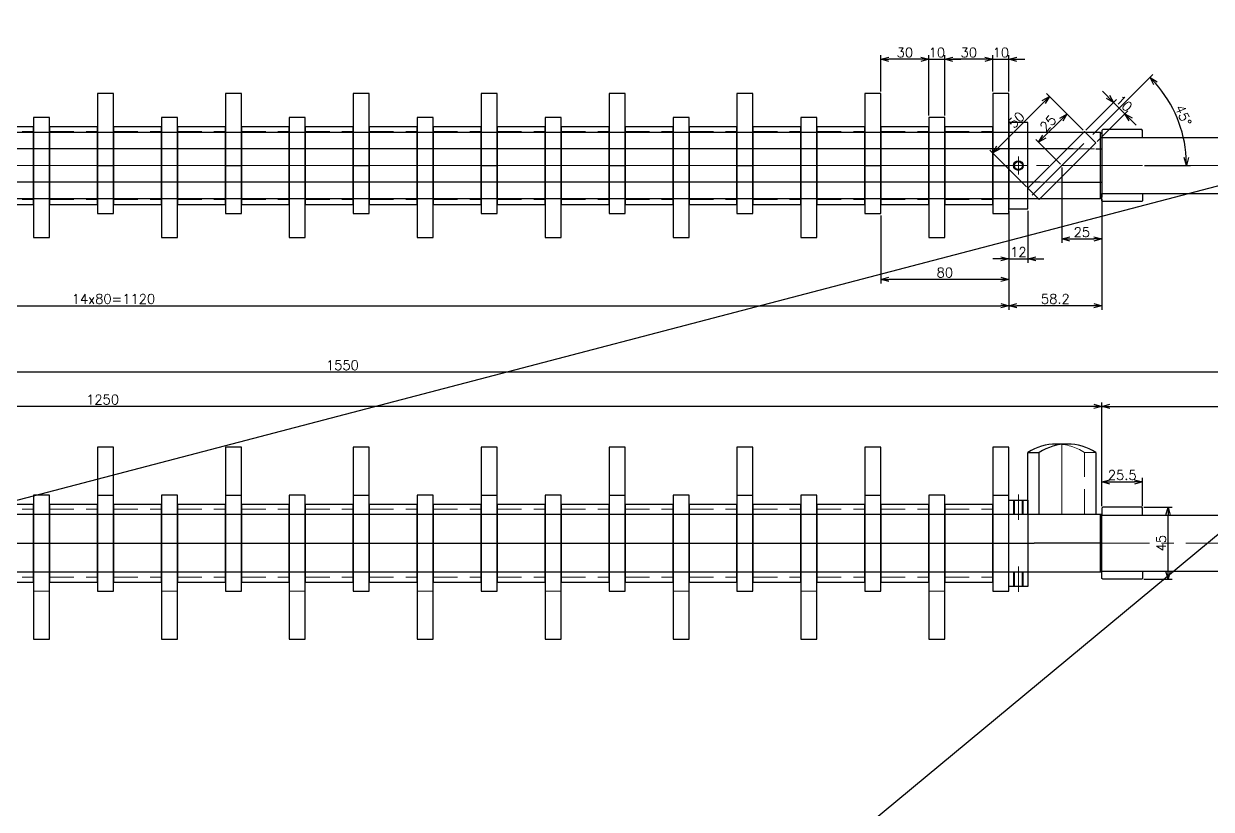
# Model space of a CAD drawing. Header units: millimetres. Extents: x 0 to 38884, y -3675 to 8056.
# Drawn here: x 12167 to 12910, y 4522 to 5014 of the extents above; entities that cross this region are included whole.
import ezdxf

# ---------------------------------------------------------------- set-up
doc = ezdxf.new("R2010")
doc.units = ezdxf.units.MM
doc.header["$LTSCALE"] = 2.4
doc.header["$PDMODE"] = 99
doc.header["$PDSIZE"] = 1
doc.linetypes.add('CENTER2', pattern=[28.575, 19.05, -3.175, 3.175, -3.175])
doc.linetypes.add('HIDDEN', pattern=[9.525, 6.35, -3.175])
for name, color, linetype, lineweight in [('04_HIDDEN', 2, 'HIDDEN', 13), ('05_CENTER', 4, 'CENTER2', 13), ('08_DIM', 3, 'Continuous', 13)]:
    doc.layers.add(name, color=color, linetype=linetype, lineweight=lineweight)
doc.layers.add('10_DRAFT', color=8, linetype='Continuous', lineweight=0, plot=False)
doc.styles.add('KSS_TXT', font='txt.shx', dxfattribs={"bigfont": 'extfont2.shx'})
doc.dimstyles.new('KSS_DIM', dxfattribs={"dimscale": 2, "dimtxt": 3, "dimasz": 2.5, "dimexe": 1.25, "dimexo": 0.625, "dimtad": 1, "dimdsep": 46, "dimtxsty": 'KSS_TXT', "dimblk": 'OPEN30', "dimcen": 0, "dimazin": 2, "dimtfac": 0.75, "dimtmove": 0, "dimatfit": 3, "dimldrblk": 'OPEN30', "dimfxl": 1.25, "dimtolj": 1, "dimarcsym": 0})

# ---------------------------------------------------------------- blocks, each defined once
blk = doc.blocks.new('A$C00420161_1')
at = {"color": 0}
blk.add_lwpolyline([(-45, 10), (-45, 0), (30, 0), (30, 10)], close=True, dxfattribs=at)
at = {"layer": '04_HIDDEN'}
for p, q in [((-20.78, 0), (-20.78, 10)), ((20.78, 0), (20.78, 10))]:
    blk.add_line(p, q, dxfattribs=at)
at = {"layer": '04_HIDDEN', "color": 3}
for p, q in [((-10.39, 0), (-10.39, 10)), ((10.39, 0), (10.39, 10))]:
    blk.add_line(p, q, dxfattribs=at)
at = {"layer": '10_DRAFT'}
blk.add_line((0, 0), (0, 10), dxfattribs=at)
blk = doc.blocks.new('A$C5507311E_1')
at = {"color": 0}
blk.add_line((0, -10), (0, 0), dxfattribs=at)
blk.add_lwpolyline([(-45, 0), (-45, -10), (30, -10), (30, 0)], close=True, dxfattribs=at)
at = {"layer": '04_HIDDEN'}
for p, q in [((-20.78, -10), (-20.78, 0)), ((20.78, -10), (20.78, 0))]:
    blk.add_line(p, q, dxfattribs=at)
at = {"layer": '04_HIDDEN', "color": 3}
for p, q in [((-10.39, -10), (-10.39, 0)), ((10.39, -10), (10.39, 0))]:
    blk.add_line(p, q, dxfattribs=at)
blk = doc.blocks.new('_Open30')
at = {"color": 0, "linetype": 'ByBlock', "lineweight": -2}
for p, q in [((-1, 0.27), (0, 0)), ((0, 0), (-1, -0.27)), ((0, 0), (-1, 0))]:
    blk.add_line(p, q, dxfattribs=at)
blk = doc.blocks.new('*D312')
at = {"layer": '08_DIM', "color": 0, "lineweight": -2, "transparency": 16777216}
for p, q in [((12841.28, 4712.07), (12841.28, 4729.68)), ((12846.28, 4727.18), (12861.78, 4727.18)), ((12866.78, 4712.07), (12866.78, 4729.68))]:
    blk.add_line(p, q, dxfattribs=at)
at = {"layer": 'Defpoints', "color": 0, "transparency": 16777216}
for p in [(12866.78, 4727.18), (12841.28, 4710.82), (12866.78, 4710.82)]:
    blk.add_point(p, dxfattribs=at)
at = {"layer": '08_DIM', "color": 0, "lineweight": -2, "transparency": 16777216, "xscale": 5, "yscale": 5, "zscale": 5, "rotation": 180}
blk.add_blockref('_Open30', (12841.28, 4727.18), dxfattribs=at)
at = {"layer": '08_DIM', "color": 0, "lineweight": -2, "transparency": 16777216, "xscale": 5, "yscale": 5, "zscale": 5}
blk.add_blockref('_Open30', (12866.78, 4727.18), dxfattribs=at)
at = {"layer": '08_DIM', "color": 0, "transparency": 16777216, "insert": (12854.03, 4731.44), "char_height": 6, "attachment_point": 5, "style": 'KSS_TXT'}
blk.add_mtext('\\A1;25.5', dxfattribs=at)
blk = doc.blocks.new('*D313')
at = {"layer": '08_DIM', "color": 0, "lineweight": -2, "transparency": 16777216}
for p, q in [((12867.53, 4711.32), (12885.15, 4711.32)), ((12882.65, 4671.32), (12882.65, 4706.32)), ((12867.53, 4666.32), (12885.15, 4666.32))]:
    blk.add_line(p, q, dxfattribs=at)
at = {"layer": 'Defpoints', "color": 0, "transparency": 16777216}
for p in [(12866.28, 4711.32), (12882.65, 4711.32), (12866.28, 4666.32)]:
    blk.add_point(p, dxfattribs=at)
at = {"layer": '08_DIM', "color": 0, "lineweight": -2, "transparency": 16777216, "xscale": 5, "yscale": 5, "zscale": 5}
for p, rotation in [((12882.65, 4711.32), 90), ((12882.65, 4666.32), 270)]:
    blk.add_blockref('_Open30', p, dxfattribs=dict(at, rotation=rotation))
at = {"layer": '08_DIM', "color": 0, "transparency": 16777216, "insert": (12878.39, 4688.82), "char_height": 6, "attachment_point": 5, "rotation": 90, "style": 'KSS_TXT'}
blk.add_mtext('\\A1;45', dxfattribs=at)
blk = doc.blocks.new('*D480')
at = {"layer": '08_DIM', "color": 0, "lineweight": -2, "transparency": 16777216}
for p, q in [((12835.73, 4944.44), (12873.18, 4981.9)), ((12868.03, 4925), (12896.75, 4925))]:
    blk.add_line(p, q, dxfattribs=at)
blk.add_arc((12816.28, 4925), 77.97, 3.67487, 41.32513, dxfattribs=at)
at = {"layer": 'Defpoints', "color": 0, "transparency": 16777216}
for p in [(12834.84, 4943.56), (12891.59, 4945.18), (12841.28, 4925), (12866.78, 4925), (12797.72, 4906.43)]:
    blk.add_point(p, dxfattribs=at)
at = {"layer": '08_DIM', "color": 0, "lineweight": -2, "transparency": 16777216, "xscale": 5, "yscale": 5, "zscale": 5}
for p, rotation in [((12871.41, 4980.13), 133.162566870788), ((12894.25, 4925), 271.8374331292008)]:
    blk.add_blockref('_Open30', p, dxfattribs=dict(at, rotation=rotation))
at = {"layer": '08_DIM', "color": 0, "transparency": 16777216, "insert": (12892.25, 4956.46), "char_height": 6, "attachment_point": 5, "rotation": 292.5, "style": 'KSS_TXT'}
blk.add_mtext('\\A1;45%%d', dxfattribs=at)
blk = doc.blocks.new('SNCS-HN-V35.0-D45-L25.5a_1')
at = {"color": 0}
for points in [[(-25.5, 17.5), (0, 17.5), (0, 22), (-0.5, 22.5), (-25, 22.5), (-25.5, 22)], [(-25.5, -17.5), (0, -17.5), (0, -22), (-0.5, -22.5), (-25, -22.5), (-25.5, -22)]]:
    blk.add_lwpolyline(points, close=True, dxfattribs=at)
at = {"layer": '10_DRAFT'}
blk.add_line((-25.5, 0), (0, 0), dxfattribs=at)
blk = doc.blocks.new('*D489')
at = {"layer": '08_DIM', "color": 0, "lineweight": -2, "transparency": 16777216}
for p, q in [((12703.07, 4971.25), (12703.07, 4993.92)), ((12728.07, 4991.42), (12708.07, 4991.42)), ((12733.07, 4956.25), (12733.07, 4993.92))]:
    blk.add_line(p, q, dxfattribs=at)
at = {"layer": 'Defpoints', "color": 0, "transparency": 16777216}
for p in [(12703.07, 4991.42), (12703.07, 4970), (12733.07, 4955)]:
    blk.add_point(p, dxfattribs=at)
at = {"layer": '08_DIM', "color": 0, "lineweight": -2, "transparency": 16777216, "xscale": 5, "yscale": 5, "zscale": 5, "rotation": 180}
blk.add_blockref('_Open30', (12703.07, 4991.42), dxfattribs=at)
at = {"layer": '08_DIM', "color": 0, "lineweight": -2, "transparency": 16777216, "xscale": 5, "yscale": 5, "zscale": 5}
blk.add_blockref('_Open30', (12733.07, 4991.42), dxfattribs=at)
at = {"layer": '08_DIM', "color": 0, "transparency": 16777216, "insert": (12718.07, 4995.67), "char_height": 6, "attachment_point": 5, "style": 'KSS_TXT'}
blk.add_mtext('\\A1;30', dxfattribs=at)
blk = doc.blocks.new('*D490')
at = {"layer": '08_DIM', "color": 0, "lineweight": -2, "transparency": 16777216}
for p, q in [((12728.07, 4991.42), (12723.07, 4991.42)), ((12733.07, 4956.25), (12733.07, 4993.92)), ((12733.07, 4991.42), (12743.07, 4991.42)), ((12743.07, 4956.25), (12743.07, 4993.92)), ((12748.07, 4991.42), (12753.07, 4991.42))]:
    blk.add_line(p, q, dxfattribs=at)
at = {"layer": 'Defpoints', "color": 0, "transparency": 16777216}
for p in [(12743.07, 4991.42), (12733.07, 4955), (12743.07, 4955)]:
    blk.add_point(p, dxfattribs=at)
at = {"layer": '08_DIM', "color": 0, "lineweight": -2, "transparency": 16777216, "xscale": 5, "yscale": 5, "zscale": 5}
blk.add_blockref('_Open30', (12733.07, 4991.42), dxfattribs=at)
at = {"layer": '08_DIM', "color": 0, "lineweight": -2, "transparency": 16777216, "xscale": 5, "yscale": 5, "zscale": 5, "rotation": 180}
blk.add_blockref('_Open30', (12743.07, 4991.42), dxfattribs=at)
at = {"layer": '08_DIM', "color": 0, "transparency": 16777216, "insert": (12738.07, 4995.67), "char_height": 6, "attachment_point": 5, "style": 'KSS_TXT'}
blk.add_mtext('\\A1;10', dxfattribs=at)
blk = doc.blocks.new('*D491')
at = {"layer": '08_DIM', "color": 0, "lineweight": -2, "transparency": 16777216}
for p, q in [((12841.28, 4903.96), (12841.28, 4834.81)), ((12783.07, 4893.75), (12783.07, 4834.81)), ((12836.28, 4837.31), (12788.07, 4837.31))]:
    blk.add_line(p, q, dxfattribs=at)
at = {"layer": 'Defpoints', "color": 0, "transparency": 16777216}
for p in [(12841.28, 4905.21), (12783.07, 4895), (12783.07, 4837.31)]:
    blk.add_point(p, dxfattribs=at)
at = {"layer": '08_DIM', "color": 0, "lineweight": -2, "transparency": 16777216, "xscale": 5, "yscale": 5, "zscale": 5, "rotation": 180}
blk.add_blockref('_Open30', (12783.07, 4837.31), dxfattribs=at)
at = {"layer": '08_DIM', "color": 0, "lineweight": -2, "transparency": 16777216, "xscale": 5, "yscale": 5, "zscale": 5}
blk.add_blockref('_Open30', (12841.28, 4837.31), dxfattribs=at)
at = {"layer": '08_DIM', "color": 0, "transparency": 16777216, "insert": (12812.17, 4841.57), "char_height": 6, "attachment_point": 5, "style": 'KSS_TXT'}
blk.add_mtext('\\A1;58.2', dxfattribs=at)
blk = doc.blocks.new('*D492')
at = {"layer": '08_DIM', "color": 0, "lineweight": -2, "transparency": 16777216}
for p, q in [((12783.07, 4896.75), (12783.07, 4864.16)), ((12795.07, 4896.75), (12795.07, 4864.16)), ((12778.07, 4866.66), (12773.07, 4866.66)), ((12783.07, 4866.66), (12795.07, 4866.66)), ((12800.07, 4866.66), (12805.07, 4866.66))]:
    blk.add_line(p, q, dxfattribs=at)
at = {"layer": 'Defpoints', "color": 0, "transparency": 16777216}
for p in [(12783.07, 4898), (12795.07, 4898), (12795.07, 4866.66)]:
    blk.add_point(p, dxfattribs=at)
at = {"layer": '08_DIM', "color": 0, "lineweight": -2, "transparency": 16777216, "xscale": 5, "yscale": 5, "zscale": 5}
blk.add_blockref('_Open30', (12783.07, 4866.66), dxfattribs=at)
at = {"layer": '08_DIM', "color": 0, "lineweight": -2, "transparency": 16777216, "xscale": 5, "yscale": 5, "zscale": 5, "rotation": 180}
blk.add_blockref('_Open30', (12795.07, 4866.66), dxfattribs=at)
at = {"layer": '08_DIM', "color": 0, "transparency": 16777216, "insert": (12789.07, 4870.91), "char_height": 6, "attachment_point": 5, "style": 'KSS_TXT'}
blk.add_mtext('\\A1;12', dxfattribs=at)
blk = doc.blocks.new('*D493')
at = {"layer": '08_DIM', "color": 0, "lineweight": -2, "transparency": 16777216}
for p, q in [((12768.07, 4991.42), (12763.07, 4991.42)), ((12773.07, 4971.25), (12773.07, 4993.92)), ((12773.07, 4991.42), (12783.07, 4991.42)), ((12783.07, 4971.25), (12783.07, 4993.92)), ((12788.07, 4991.42), (12793.07, 4991.42))]:
    blk.add_line(p, q, dxfattribs=at)
at = {"layer": 'Defpoints', "color": 0, "transparency": 16777216}
for p in [(12783.07, 4991.42), (12773.07, 4970), (12783.07, 4970)]:
    blk.add_point(p, dxfattribs=at)
at = {"layer": '08_DIM', "color": 0, "lineweight": -2, "transparency": 16777216, "xscale": 5, "yscale": 5, "zscale": 5}
blk.add_blockref('_Open30', (12773.07, 4991.42), dxfattribs=at)
at = {"layer": '08_DIM', "color": 0, "lineweight": -2, "transparency": 16777216, "xscale": 5, "yscale": 5, "zscale": 5, "rotation": 180}
blk.add_blockref('_Open30', (12783.07, 4991.42), dxfattribs=at)
at = {"layer": '08_DIM', "color": 0, "transparency": 16777216, "insert": (12778.07, 4995.67), "char_height": 6, "attachment_point": 5, "style": 'KSS_TXT'}
blk.add_mtext('\\A1;10', dxfattribs=at)
blk = doc.blocks.new('*D494')
at = {"layer": '08_DIM', "color": 0, "lineweight": -2, "transparency": 16777216}
for p, q in [((12743.07, 4956.25), (12743.07, 4993.92)), ((12768.07, 4991.42), (12748.07, 4991.42)), ((12773.07, 4971.25), (12773.07, 4993.92))]:
    blk.add_line(p, q, dxfattribs=at)
at = {"layer": 'Defpoints', "color": 0, "transparency": 16777216}
for p in [(12743.07, 4991.42), (12773.07, 4970), (12743.07, 4955)]:
    blk.add_point(p, dxfattribs=at)
at = {"layer": '08_DIM', "color": 0, "lineweight": -2, "transparency": 16777216, "xscale": 5, "yscale": 5, "zscale": 5, "rotation": 180}
blk.add_blockref('_Open30', (12743.07, 4991.42), dxfattribs=at)
at = {"layer": '08_DIM', "color": 0, "lineweight": -2, "transparency": 16777216, "xscale": 5, "yscale": 5, "zscale": 5}
blk.add_blockref('_Open30', (12773.07, 4991.42), dxfattribs=at)
at = {"layer": '08_DIM', "color": 0, "transparency": 16777216, "insert": (12758.07, 4995.67), "char_height": 6, "attachment_point": 5, "style": 'KSS_TXT'}
blk.add_mtext('\\A1;30', dxfattribs=at)
blk = doc.blocks.new('*D495')
at = {"layer": '08_DIM', "color": 0, "lineweight": -2, "transparency": 16777216}
for p, q in [((12703.07, 4893.75), (12703.07, 4851.27)), ((12783.07, 4893.75), (12783.07, 4851.27)), ((12778.07, 4853.77), (12708.07, 4853.77))]:
    blk.add_line(p, q, dxfattribs=at)
at = {"layer": 'Defpoints', "color": 0, "transparency": 16777216}
for p in [(12703.07, 4895), (12783.07, 4895), (12703.07, 4853.77)]:
    blk.add_point(p, dxfattribs=at)
at = {"layer": '08_DIM', "color": 0, "lineweight": -2, "transparency": 16777216, "xscale": 5, "yscale": 5, "zscale": 5, "rotation": 180}
blk.add_blockref('_Open30', (12703.07, 4853.77), dxfattribs=at)
at = {"layer": '08_DIM', "color": 0, "lineweight": -2, "transparency": 16777216, "xscale": 5, "yscale": 5, "zscale": 5}
blk.add_blockref('_Open30', (12783.07, 4853.77), dxfattribs=at)
at = {"layer": '08_DIM', "color": 0, "transparency": 16777216, "insert": (12743.07, 4858.02), "char_height": 6, "attachment_point": 5, "style": 'KSS_TXT'}
blk.add_mtext('\\A1;80', dxfattribs=at)
blk = doc.blocks.new('*D496')
at = {"layer": '08_DIM', "color": 0, "lineweight": -2, "transparency": 16777216}
for p, q in [((11663.07, 4893.75), (11663.07, 4834.81)), ((12783.07, 4893.75), (12783.07, 4834.81)), ((11668.07, 4837.31), (12778.07, 4837.31))]:
    blk.add_line(p, q, dxfattribs=at)
at = {"layer": 'Defpoints', "color": 0, "transparency": 16777216}
for p in [(11663.07, 4895), (12783.07, 4895), (12783.07, 4837.31)]:
    blk.add_point(p, dxfattribs=at)
at = {"layer": '08_DIM', "color": 0, "lineweight": -2, "transparency": 16777216, "xscale": 5, "yscale": 5, "zscale": 5, "rotation": 180}
blk.add_blockref('_Open30', (11663.07, 4837.31), dxfattribs=at)
at = {"layer": '08_DIM', "color": 0, "lineweight": -2, "transparency": 16777216, "xscale": 5, "yscale": 5, "zscale": 5}
blk.add_blockref('_Open30', (12783.07, 4837.31), dxfattribs=at)
at = {"layer": '08_DIM', "color": 0, "transparency": 16777216, "insert": (12223.07, 4841.56), "char_height": 6, "attachment_point": 5, "style": 'KSS_TXT'}
blk.add_mtext('\\A1;14x80=1120', dxfattribs=at)
blk = doc.blocks.new('A$C34C55DE4_1')
at = {"color": 0}
blk.add_lwpolyline([(-30, -24.3), (0, -24.3), (0, 24.3), (-30, 24.3)], close=True, dxfattribs=at)
at = {"layer": '04_HIDDEN'}
for p, q in [((-30, 21.3), (0, 21.3)), ((-30, -21.3), (0, -21.3))]:
    blk.add_line(p, q, dxfattribs=at)
at = {"layer": '10_DRAFT'}
blk.add_line((-30, 0), (0, 0), dxfattribs=at)
blk = doc.blocks.new('A$C17EB19F8_1')
at = {"color": 0}
blk.add_lwpolyline([(-10, -60), (0, -60), (0, 30), (-10, 30)], close=True, dxfattribs=at)
at = {"layer": '04_HIDDEN'}
for p, q in [((0, 18), (-10, 18)), ((0, -18), (-10, -18)), ((0, -30), (-10, -30))]:
    blk.add_line(p, q, dxfattribs=at)
at = {"layer": '10_DRAFT'}
blk.add_line((0, 0), (-10, 0), dxfattribs=at)
blk = doc.blocks.new('A$C787D12C3_1')
at = {"color": 0}
blk.add_line((10, -30), (0, -30), dxfattribs=at)
blk.add_lwpolyline([(0, -60), (10, -60), (10, 30), (0, 30)], close=True, dxfattribs=at)
at = {"layer": '04_HIDDEN'}
for p, q in [((10, 18), (0, 18)), ((10, -18), (0, -18))]:
    blk.add_line(p, q, dxfattribs=at)
at = {"layer": '10_DRAFT'}
blk.add_line((10, 0), (0, 0), dxfattribs=at)
blk = doc.blocks.new('M6tz_1')
at = {"color": 0}
for radius in [3, 2.5]:
    blk.add_circle((0, 0), radius, dxfattribs=at)
at = {"layer": '05_CENTER'}
for p, q in [((5.68, 0), (-5.68, 0)), ((0, -5.68), (0, 5.68))]:
    blk.add_line(p, q, dxfattribs=at)
blk = doc.blocks.new('A$C1E3E77FD_1')
at = {"color": 0}
blk.add_lwpolyline([(-27, 0), (-27, -12), (27, -12), (27, 0)], close=True, dxfattribs=at)
at = {"layer": '04_HIDDEN'}
for p, q in [((-20.9, 0), (-20.9, -12)), ((-10.45, 0), (-10.45, -12)), ((10.45, 0), (10.45, -12)), ((20.9, 0), (20.9, -12))]:
    blk.add_line(p, q, dxfattribs=at)
at = {"layer": '10_DRAFT'}
blk.add_line((0, 0), (0, -12), dxfattribs=at)
blk.add_blockref('M6tz_1', (0, -6))
blk = doc.blocks.new('A$C24EB69A1_1')
at = {"color": 0}
blk.add_lwpolyline([(0, -27), (12, -27), (12, 27), (0, 27)], close=True, dxfattribs=at)
at = {"layer": '04_HIDDEN'}
for p, q in [((3, 27), (3, 18.1)), ((3.6, 27), (3.6, 18.1)), ((8.4, 27), (8.4, 18.1)), ((9, 27), (9, 18.1)), ((0, 18.1), (12, 18.1)), ((0, -18.1), (12, -18.1)), ((3, -27), (3, -18.1)), ((3.6, -27), (3.6, -18.1)), ((8.4, -27), (8.4, -18.1)), ((9, -27), (9, -18.1))]:
    blk.add_line(p, q, dxfattribs=at)
at = {"layer": '05_CENTER'}
for p, q in [((6, 30.5), (6, 14.6)), ((6, -30.5), (6, -14.6))]:
    blk.add_line(p, q, dxfattribs=at)
at = {"layer": '10_DRAFT'}
blk.add_line((0, 0), (12, 0), dxfattribs=at)
blk = doc.blocks.new('*D506')
at = {"layer": '08_DIM', "color": 0, "lineweight": -2, "transparency": 16777216}
for p, q in [((12816.28, 4923.75), (12816.28, 4876.57)), ((12841.28, 4903.96), (12841.28, 4876.57)), ((12821.28, 4879.07), (12836.28, 4879.07))]:
    blk.add_line(p, q, dxfattribs=at)
at = {"layer": 'Defpoints', "color": 0, "transparency": 16777216}
for p in [(12816.28, 4925), (12841.28, 4905.21), (12841.28, 4879.07)]:
    blk.add_point(p, dxfattribs=at)
at = {"layer": '08_DIM', "color": 0, "lineweight": -2, "transparency": 16777216, "xscale": 5, "yscale": 5, "zscale": 5, "rotation": 180}
blk.add_blockref('_Open30', (12816.28, 4879.07), dxfattribs=at)
at = {"layer": '08_DIM', "color": 0, "lineweight": -2, "transparency": 16777216, "xscale": 5, "yscale": 5, "zscale": 5}
blk.add_blockref('_Open30', (12841.28, 4879.07), dxfattribs=at)
at = {"layer": '08_DIM', "color": 0, "transparency": 16777216, "insert": (12828.78, 4883.32), "char_height": 6, "attachment_point": 5, "style": 'KSS_TXT'}
blk.add_mtext('\\A1;25', dxfattribs=at)
blk = doc.blocks.new('*D507')
at = {"layer": '08_DIM', "color": 0, "lineweight": -2, "transparency": 16777216}
for p, q in [((12845.12, 4967.97), (12841.58, 4971.51)), ((12831.31, 4947.09), (12850.42, 4966.21)), ((12848.65, 4964.44), (12855.72, 4957.37)), ((12838.38, 4940.02), (12857.49, 4959.13)), ((12859.26, 4953.83), (12862.79, 4950.3))]:
    blk.add_line(p, q, dxfattribs=at)
at = {"layer": 'Defpoints', "color": 0, "transparency": 16777216}
for p in [(12855.72, 4957.37), (12830.42, 4946.21), (12837.49, 4939.14)]:
    blk.add_point(p, dxfattribs=at)
at = {"layer": '08_DIM', "color": 0, "lineweight": -2, "transparency": 16777216, "xscale": 5, "yscale": 5, "zscale": 5}
for p, rotation in [((12848.65, 4964.44), 315.0000000001437), ((12855.72, 4957.37), 135.0000000001437)]:
    blk.add_blockref('_Open30', p, dxfattribs=dict(at, rotation=rotation))
at = {"layer": '08_DIM', "color": 0, "transparency": 16777216, "insert": (12855.19, 4963.91), "char_height": 6, "attachment_point": 5, "rotation": 315, "style": 'KSS_TXT'}
blk.add_mtext('\\A1;10', dxfattribs=at)
blk = doc.blocks.new('*D508')
at = {"layer": '08_DIM', "color": 0, "lineweight": -2, "transparency": 16777216}
for p, q in [((12829.54, 4947.09), (12817.65, 4958.98)), ((12805.27, 4943.08), (12815.88, 4953.68)), ((12815.4, 4925.88), (12799.97, 4941.31))]:
    blk.add_line(p, q, dxfattribs=at)
at = {"layer": 'Defpoints', "color": 0, "transparency": 16777216}
for p in [(12819.42, 4957.22), (12830.42, 4946.21), (12816.28, 4925)]:
    blk.add_point(p, dxfattribs=at)
at = {"layer": '08_DIM', "color": 0, "lineweight": -2, "transparency": 16777216, "xscale": 5, "yscale": 5, "zscale": 5}
for p, rotation in [((12819.42, 4957.22), 45.0000000000236), ((12801.74, 4939.54), 225.0000000000236)]:
    blk.add_blockref('_Open30', p, dxfattribs=dict(at, rotation=rotation))
at = {"layer": '08_DIM', "color": 0, "transparency": 16777216, "insert": (12807.57, 4951.39), "char_height": 6, "attachment_point": 5, "rotation": 45, "style": 'KSS_TXT'}
blk.add_mtext('\\A1;25', dxfattribs=at)
blk = doc.blocks.new('*D509')
at = {"layer": '08_DIM', "color": 0, "lineweight": -2, "transparency": 16777216}
for p, q in [((12829.54, 4947.09), (12806.67, 4969.96)), ((12776.62, 4936.38), (12804.9, 4964.66)), ((12794.18, 4911.74), (12771.31, 4934.61))]:
    blk.add_line(p, q, dxfattribs=at)
at = {"layer": 'Defpoints', "color": 0, "transparency": 16777216}
for p in [(12808.44, 4968.2), (12830.42, 4946.21), (12795.07, 4910.85)]:
    blk.add_point(p, dxfattribs=at)
at = {"layer": '08_DIM', "color": 0, "lineweight": -2, "transparency": 16777216, "xscale": 5, "yscale": 5, "zscale": 5}
for p, rotation in [((12808.44, 4968.2), 45.00000000002432), ((12773.08, 4932.84), 225.0000000000243)]:
    blk.add_blockref('_Open30', p, dxfattribs=dict(at, rotation=rotation))
at = {"layer": '08_DIM', "color": 0, "transparency": 16777216, "insert": (12787.75, 4953.53), "char_height": 6, "attachment_point": 5, "rotation": 45, "style": 'KSS_TXT'}
blk.add_mtext('\\A1;50', dxfattribs=at)
blk = doc.blocks.new('*D512')
at = {"layer": '08_DIM', "color": 0, "lineweight": -2, "transparency": 16777216}
for p, q in [((11591.28, 4705.57), (11591.28, 4798.37)), ((13141.28, 4705.57), (13141.28, 4798.37)), ((13136.28, 4795.87), (11596.28, 4795.87))]:
    blk.add_line(p, q, dxfattribs=at)
at = {"layer": 'Defpoints', "color": 0, "transparency": 16777216}
for p in [(11591.28, 4795.87), (11591.28, 4704.32), (13141.28, 4704.32)]:
    blk.add_point(p, dxfattribs=at)
at = {"layer": '08_DIM', "color": 0, "lineweight": -2, "transparency": 16777216, "xscale": 5, "yscale": 5, "zscale": 5, "rotation": 180}
blk.add_blockref('_Open30', (11591.28, 4795.87), dxfattribs=at)
at = {"layer": '08_DIM', "color": 0, "lineweight": -2, "transparency": 16777216, "xscale": 5, "yscale": 5, "zscale": 5}
blk.add_blockref('_Open30', (13141.28, 4795.87), dxfattribs=at)
at = {"layer": '08_DIM', "color": 0, "transparency": 16777216, "insert": (12366.28, 4800.13), "char_height": 6, "attachment_point": 5, "style": 'KSS_TXT'}
blk.add_mtext('\\A1;1550', dxfattribs=at)
blk = doc.blocks.new('*D513')
at = {"layer": '08_DIM', "color": 0, "lineweight": -2, "transparency": 16777216}
for p, q in [((11591.28, 4706.07), (11591.28, 4776.9)), ((12841.28, 4712.07), (12841.28, 4776.9)), ((12836.28, 4774.4), (11596.28, 4774.4))]:
    blk.add_line(p, q, dxfattribs=at)
at = {"layer": 'Defpoints', "color": 0, "transparency": 16777216}
for p in [(11591.28, 4774.4), (12841.28, 4710.82), (11591.28, 4704.82)]:
    blk.add_point(p, dxfattribs=at)
at = {"layer": '08_DIM', "color": 0, "lineweight": -2, "transparency": 16777216, "xscale": 5, "yscale": 5, "zscale": 5, "rotation": 180}
blk.add_blockref('_Open30', (11591.28, 4774.4), dxfattribs=at)
at = {"layer": '08_DIM', "color": 0, "lineweight": -2, "transparency": 16777216, "xscale": 5, "yscale": 5, "zscale": 5}
blk.add_blockref('_Open30', (12841.28, 4774.4), dxfattribs=at)
at = {"layer": '08_DIM', "color": 0, "transparency": 16777216, "insert": (12216.28, 4778.65), "char_height": 6, "attachment_point": 5, "style": 'KSS_TXT'}
blk.add_mtext('\\A1;1250', dxfattribs=at)
blk = doc.blocks.new('*D514')
at = {"layer": '08_DIM', "color": 0, "lineweight": -2, "transparency": 16777216}
for p, q in [((12841.28, 4712.07), (12841.28, 4776.9)), ((13141.28, 4705.57), (13141.28, 4776.9)), ((12846.28, 4774.4), (13136.28, 4774.4))]:
    blk.add_line(p, q, dxfattribs=at)
at = {"layer": 'Defpoints', "color": 0, "transparency": 16777216}
for p in [(13141.28, 4774.4), (12841.28, 4710.82), (13141.28, 4704.32)]:
    blk.add_point(p, dxfattribs=at)
at = {"layer": '08_DIM', "color": 0, "lineweight": -2, "transparency": 16777216, "xscale": 5, "yscale": 5, "zscale": 5, "rotation": 180}
blk.add_blockref('_Open30', (12841.28, 4774.4), dxfattribs=at)
at = {"layer": '08_DIM', "color": 0, "lineweight": -2, "transparency": 16777216, "xscale": 5, "yscale": 5, "zscale": 5}
blk.add_blockref('_Open30', (13141.28, 4774.4), dxfattribs=at)
at = {"layer": '08_DIM', "color": 0, "transparency": 16777216, "insert": (12991.28, 4778.65), "char_height": 6, "attachment_point": 5, "style": 'KSS_TXT'}
blk.add_mtext('\\A1;300', dxfattribs=at)
blk = doc.blocks.new('A$C630D245E_1')
at = {"color": 0}
for p, q in [((-321.46, 62), (-328.54, 62)), ((-346.21, 18), (-346.21, 56.74)), ((-346.21, 56.74), (-339.14, 56.74)), ((-339.14, 18), (-339.14, 56.74)), ((-303.79, 56.74), (-303.79, 18)), ((-301, 18), (-301, -18)), ((-300, 17.5), (-2, 17.5)), ((-1548, 0), (-342.43, 0)), ((-300, 0), (-342.43, 0)), ((-300, -17.5), (-2, -17.5))]:
    blk.add_line(p, q, dxfattribs=at)
blk.add_lwpolyline([(-300, 18), (-1548, 18), (-1550, 16), (-1550, -16), (-1548, -18), (-300, -18)], close=True, dxfattribs=at)
for centre, start in [((-328.54, 29.68), 90), ((-321.46, 29.68), 56.83676)]:
    blk.add_arc(centre, 32.32, start, 123.16324, dxfattribs=at)
at = {"layer": '04_HIDDEN'}
for p, q in [((-310.86, 56.74), (-310.86, 18)), ((-303.79, 56.74), (-310.86, 56.74))]:
    blk.add_line(p, q, dxfattribs=at)
blk.add_arc((-328.54, 29.68), 32.32, 56.83676, 90, dxfattribs=at)
at = {"layer": '05_CENTER'}
blk.add_line((4.08, 0), (-1560, 0), dxfattribs=at)
at = {"layer": '10_DRAFT'}
blk.add_line((-325, 62), (-325, 18), dxfattribs=at)
blk = doc.blocks.new('A$C501748FC_1')
at = {"color": 0}
for p, q in [((-301, 20.78), (-301, -20.78)), ((-300, 17.5), (-2, 17.5)), ((-300, -17.5), (-2, -17.5))]:
    blk.add_line(p, q, dxfattribs=at)
at = {"color": 3}
for p, q in [((-317.89, 10.39), (-1548, 10.39)), ((-303.75, 10.39), (-300, 10.39)), ((-338.68, -10.39), (-1548, -10.39)), ((-324.53, -10.39), (-300, -10.39))]:
    blk.add_line(p, q, dxfattribs=at)
at = {"color": 0}
for points in [[(-1548, 20.78), (-301, 20.78), (-300, 19.78), (-300, -19.78), (-301, -20.78), (-1548, -20.78), (-1550, -18.78), (-1550, 18.78)], [(-339.14, -21.21), (-303.79, 14.14), (-310.86, 21.21), (-346.21, -14.14)]]:
    blk.add_lwpolyline(points, close=True, dxfattribs=at)
at = {"layer": '04_HIDDEN', "color": 3}
for p, q in [((-318.68, 10.39), (-304.54, 10.39)), ((-339.46, -10.39), (-325.32, -10.39))]:
    blk.add_line(p, q, dxfattribs=at)
at = {"layer": '05_CENTER'}
for p, q in [((-343.56, -18.56), (-306.44, 18.56)), ((-1560, 0), (4.87, 0))]:
    blk.add_line(p, q, dxfattribs=at)

msp = doc.modelspace()

# ---------------------------------------------------------------- linework, layer by layer
at = {"color": 3}
for p, q in [((14883.3848, 6326.6819), (11025.8788, 3129.3019)), ((13284.7238, 5009.1671), (11546.4099, 4554.4243))]:
    msp.add_line(p, q, dxfattribs=at)

# ---------------------------------------------------------------- block references
for name, p, rotation in [('A$C5507311E_1', (12223.068, 4924.9959), 270), ('A$C5507311E_1', (12303.068, 4924.9959), 270), ('A$C5507311E_1', (12383.068, 4924.9959), 270), ('A$C5507311E_1', (12463.068, 4924.9959), 270), ('A$C5507311E_1', (12543.068, 4924.9959), 270), ('A$C5507311E_1', (12623.068, 4924.9959), 270), ('A$C5507311E_1', (12703.068, 4924.9959), 270), ('A$C5507311E_1', (12783.068, 4924.9959), 270), ('A$C00420161_1', (12183.068, 4924.9959), 90), ('A$C00420161_1', (12263.068, 4924.9959), 90), ('A$C00420161_1', (12343.068, 4924.9959), 90), ('A$C00420161_1', (12423.068, 4924.9959), 90), ('A$C00420161_1', (12503.068, 4924.9959), 90), ('A$C00420161_1', (12583.068, 4924.9959), 90), ('A$C00420161_1', (12663.068, 4924.9959), 90), ('A$C00420161_1', (12743.068, 4924.9959), 90), ('A$C1E3E77FD_1', (12795.068, 4924.9959), 270), ('A$C787D12C3_1', (12223.068, 4688.8221), 180), ('A$C787D12C3_1', (12303.068, 4688.8221), 180), ('A$C787D12C3_1', (12383.068, 4688.8221), 180), ('A$C787D12C3_1', (12463.068, 4688.8221), 180), ('A$C787D12C3_1', (12543.068, 4688.8221), 180), ('A$C787D12C3_1', (12623.068, 4688.8221), 180), ('A$C787D12C3_1', (12703.068, 4688.8221), 180), ('A$C787D12C3_1', (12783.068, 4688.8221), 180)]:
    msp.add_blockref(name, p, dxfattribs=dict(rotation=rotation))
for name, p in [('A$C34C55DE4_1', (12173.068, 4924.9959)), ('A$C34C55DE4_1', (12213.068, 4924.9959)), ('A$C34C55DE4_1', (12253.068, 4924.9959)), ('A$C34C55DE4_1', (12293.068, 4924.9959)), ('A$C34C55DE4_1', (12333.068, 4924.9959)), ('A$C34C55DE4_1', (12373.068, 4924.9959)), ('A$C34C55DE4_1', (12413.068, 4924.9959)), ('A$C34C55DE4_1', (12453.068, 4924.9959)), ('A$C34C55DE4_1', (12493.068, 4924.9959)), ('A$C34C55DE4_1', (12533.068, 4924.9959)), ('A$C34C55DE4_1', (12573.068, 4924.9959)), ('A$C34C55DE4_1', (12613.068, 4924.9959)), ('A$C34C55DE4_1', (12653.068, 4924.9959)), ('A$C34C55DE4_1', (12693.068, 4924.9959)), ('A$C34C55DE4_1', (12733.068, 4924.9959)), ('A$C34C55DE4_1', (12773.068, 4924.9959)), ('A$C501748FC_1', (13141.2812, 4924.9959)), ('A$C630D245E_1', (13141.2812, 4688.8221)), ('A$C17EB19F8_1', (12183.068, 4688.8221)), ('A$C17EB19F8_1', (12263.068, 4688.8221)), ('A$C17EB19F8_1', (12343.068, 4688.8221)), ('A$C17EB19F8_1', (12423.068, 4688.8221)), ('A$C17EB19F8_1', (12503.068, 4688.8221)), ('A$C17EB19F8_1', (12583.068, 4688.8221)), ('A$C17EB19F8_1', (12663.068, 4688.8221)), ('A$C17EB19F8_1', (12743.068, 4688.8221)), ('A$C34C55DE4_1', (12173.068, 4688.8221)), ('A$C34C55DE4_1', (12213.068, 4688.8221)), ('A$C34C55DE4_1', (12253.068, 4688.8221)), ('A$C34C55DE4_1', (12293.068, 4688.8221)), ('A$C34C55DE4_1', (12333.068, 4688.8221)), ('A$C34C55DE4_1', (12373.068, 4688.8221)), ('A$C34C55DE4_1', (12413.068, 4688.8221)), ('A$C34C55DE4_1', (12453.068, 4688.8221)), ('A$C34C55DE4_1', (12493.068, 4688.8221)), ('A$C34C55DE4_1', (12533.068, 4688.8221)), ('A$C34C55DE4_1', (12573.068, 4688.8221)), ('A$C34C55DE4_1', (12613.068, 4688.8221)), ('A$C34C55DE4_1', (12653.068, 4688.8221)), ('A$C34C55DE4_1', (12693.068, 4688.8221)), ('A$C34C55DE4_1', (12733.068, 4688.8221)), ('A$C34C55DE4_1', (12773.068, 4688.8221))]:
    msp.add_blockref(name, p)
at = {"color": 4}
for p in [(12866.7811, 4924.9959), (12866.7811, 4688.8221)]:
    msp.add_blockref('SNCS-HN-V35.0-D45-L25.5a_1', p, dxfattribs=at)
at = {"xscale": -1}
msp.add_blockref('A$C24EB69A1_1', (12795.068, 4688.8221), dxfattribs=at)

# ---------------------------------------------------------------- dimensions: what is measured, and where the dimension line sits
at = {"layer": '08_DIM'}
for base, p1, p2, override, picture, middle in [((12703.068, 4991.4169), (12733.068, 4954.9959), (12703.068, 4969.9959), {"dimscale": 2, "dimarcsym": 1}, '*D489', (12718.068, 4995.6669)), ((12743.068, 4991.4169), (12733.068, 4954.9959), (12743.068, 4954.9959), {"dimscale": 2, "dimarcsym": 1}, '*D490', (12738.068, 4995.6669)), ((12743.068, 4991.4169), (12773.068, 4969.9959), (12743.068, 4954.9959), {"dimscale": 2, "dimarcsym": 1}, '*D494', (12758.068, 4995.6669)), ((12783.068, 4991.4169), (12773.068, 4969.9959), (12783.068, 4969.9959), {"dimscale": 2, "dimarcsym": 1}, '*D493', (12778.068, 4995.6669)), ((12841.2812, 4879.0693), (12816.2812, 4924.9959), (12841.2812, 4905.2113), {"dimscale": 2, "dimarcsym": 1}, '*D506', (12828.7812, 4883.3234)), ((12783.068, 4837.3134), (12841.2812, 4905.2113), (12783.068, 4894.9959), {"dimscale": 2, "dimdec": 1, "dimarcsym": 1}, '*D491', (12812.1746, 4841.5676)), ((12703.068, 4853.7658), (12783.068, 4894.9959), (12703.068, 4894.9959), {"dimscale": 2, "dimarcsym": 1}, '*D495', (12743.068, 4858.0158)), ((12795.068, 4866.6597), (12783.068, 4897.9959), (12795.068, 4897.9959), {"dimscale": 2, "dimarcsym": 1}, '*D492', (12789.068, 4870.9097)), ((11591.2812, 4795.8684), (13141.2812, 4704.3221), (11591.2812, 4704.3221), {"dimscale": 2, "dimarcsym": 1}, '*D512', (12366.2812, 4800.1267)), ((11591.2812, 4774.4004), (12841.2812, 4710.8221), (11591.2812, 4704.8221), {"dimscale": 2, "dimarcsym": 1}, '*D513', (12216.2812, 4778.6545)), ((13141.2812, 4774.4004), (12841.2812, 4710.8221), (13141.2812, 4704.3221), {"dimscale": 2, "dimarcsym": 1}, '*D514', (12991.2812, 4778.6504)), ((12866.7811, 4727.1835), (12841.2812, 4710.8221), (12866.7811, 4710.8221), {"dimscale": 2, "dimarcsym": 1}, '*D312', (12854.0312, 4731.4418))]:
    dim = msp.add_linear_dim(base=base, p1=p1, p2=p2, dimstyle='KSS_DIM', override=override, dxfattribs=at)
    dim.commit()
    dim.dimension.update_dxf_attribs({"geometry": picture, "text_midpoint": middle})
dim = msp.add_angular_dim_2l(base=(12891.5941, 4945.176), line1=((12797.7197, 4906.4344), (12834.8428, 4943.5575)), line2=((12841.2812, 4924.9959), (12866.7811, 4924.9959)), dimstyle='KSS_DIM', override={"dimscale": 2, "dimarcsym": 1}, dxfattribs=at)
dim.commit()
dim.dimension.update_dxf_attribs({"geometry": '*D480', "text_midpoint": (12892.2461, 4956.4616)})
for base, p1, p2, angle, picture, middle in [((12808.4361, 4968.1964), (12795.068, 4910.8538), (12830.4234, 4946.2091), 45, '*D509', (12787.7503, 4953.5269)), ((12855.7231, 4957.3667), (12830.4234, 4946.2091), (12837.4945, 4939.1381), 315, '*D507', (12855.1928, 4963.9075)), ((12819.4153, 4957.2172), (12816.2812, 4924.9959), (12830.4234, 4946.2091), 45, '*D508', (12807.5684, 4951.3865)), ((12882.646, 4711.3221), (12866.2811, 4666.3221), (12866.2811, 4711.3221), 90, '*D313', (12878.3918, 4688.8221))]:
    dim = msp.add_linear_dim(base=base, p1=p1, p2=p2, angle=angle, dimstyle='KSS_DIM', override={"dimscale": 2, "dimarcsym": 1}, dxfattribs=at)
    dim.commit()
    dim.dimension.update_dxf_attribs({"geometry": picture, "text_midpoint": middle})
dim = msp.add_linear_dim(base=(12783.068, 4837.3134), p1=(11663.068, 4894.9959), p2=(12783.068, 4894.9959), text='14x80=<>', dimstyle='KSS_DIM', override={"dimscale": 2, "dimdec": 3, "dimarcsym": 1}, dxfattribs=at)
dim.commit()
dim.dimension.update_dxf_attribs({"geometry": '*D496', "text_midpoint": (12223.068, 4841.5634)})

doc.saveas('drawing.dxf')
